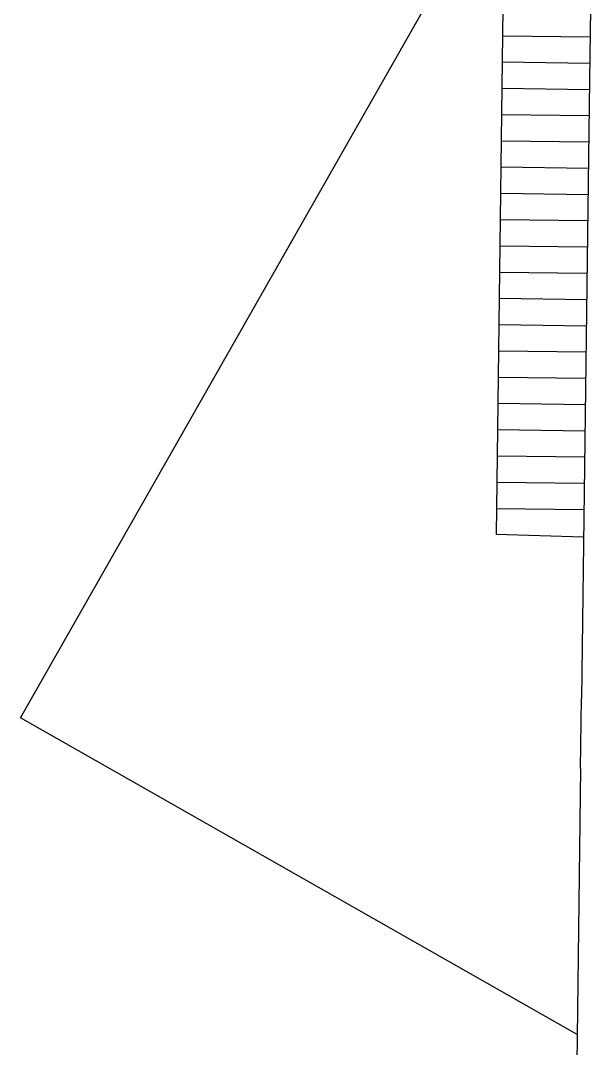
# Model space of a CAD drawing. Header units: millimetres. Extents: x 6031 to 12008, y 2 to 5193.
# Drawn here: x 6031 to 6687, y 757 to 1932 of the extents above; entities that cross this region are included whole.
import ezdxf

# ---------------------------------------------------------------- set-up
doc = ezdxf.new("R2010")
doc.units = ezdxf.units.MM
doc.layers.add('A-FLOOR-STRS', color=3, linetype='Continuous')
doc.layers.add('A-WALL-FULL-EXTR', color=1, linetype='Continuous')

msp = doc.modelspace()

# ---------------------------------------------------------------- linework, layer by layer
at = {"layer": 'A-FLOOR-STRS'}
for p, q in [((6582.412, 1945.623), (6574.581, 1344.292)), ((6582.015, 1914.243), (6681.993, 1912.939)), ((6581.624, 1884.246), (6681.601, 1882.942)), ((6581.233, 1854.248), (6681.21, 1852.944)), ((6580.841, 1824.251), (6680.819, 1822.947)), ((6580.45, 1794.254), (6680.427, 1792.949)), ((6580.059, 1764.256), (6680.036, 1762.952)), ((6579.667, 1734.259), (6679.645, 1732.955)), ((6579.276, 1704.262), (6679.254, 1702.957)), ((6578.885, 1674.264), (6678.862, 1672.96)), ((6578.494, 1644.267), (6678.471, 1642.963)), ((6578.102, 1614.269), (6678.08, 1612.965)), ((6577.711, 1584.272), (6677.688, 1582.968)), ((6577.32, 1554.274), (6677.297, 1552.97)), ((6576.928, 1524.277), (6676.906, 1522.973)), ((6576.537, 1494.279), (6676.514, 1492.975)), ((6576.146, 1464.282), (6676.123, 1462.978)), ((6575.754, 1434.285), (6675.732, 1432.98)), ((6575.363, 1404.287), (6675.341, 1402.983)), ((6574.972, 1374.29), (6674.949, 1372.986)), ((6674.535, 1341.267), (6574.581, 1344.292))]:
    msp.add_line(p, q, dxfattribs=at)
at = {"layer": 'A-WALL-FULL-EXTR'}
for p, q in [((6031.329, 1135.07), (6686.878, 2287.455)), ((6682.408, 1944.787), (6681.352, 1863.817)), ((6681.352, 1863.817), (6672.133, 1157.075)), ((6667.128, 773.388), (6031.329, 1135.07)), ((6671.089, 1077.081), (6666.696, 740.288))]:
    msp.add_line(p, q, dxfattribs=at)
at = {"layer": 'A-WALL-FULL-EXTR', "ltscale": 0.1}
msp.add_line((6671.089, 1077.081), (6672.133, 1157.075), dxfattribs=at)

doc.saveas('drawing.dxf')
